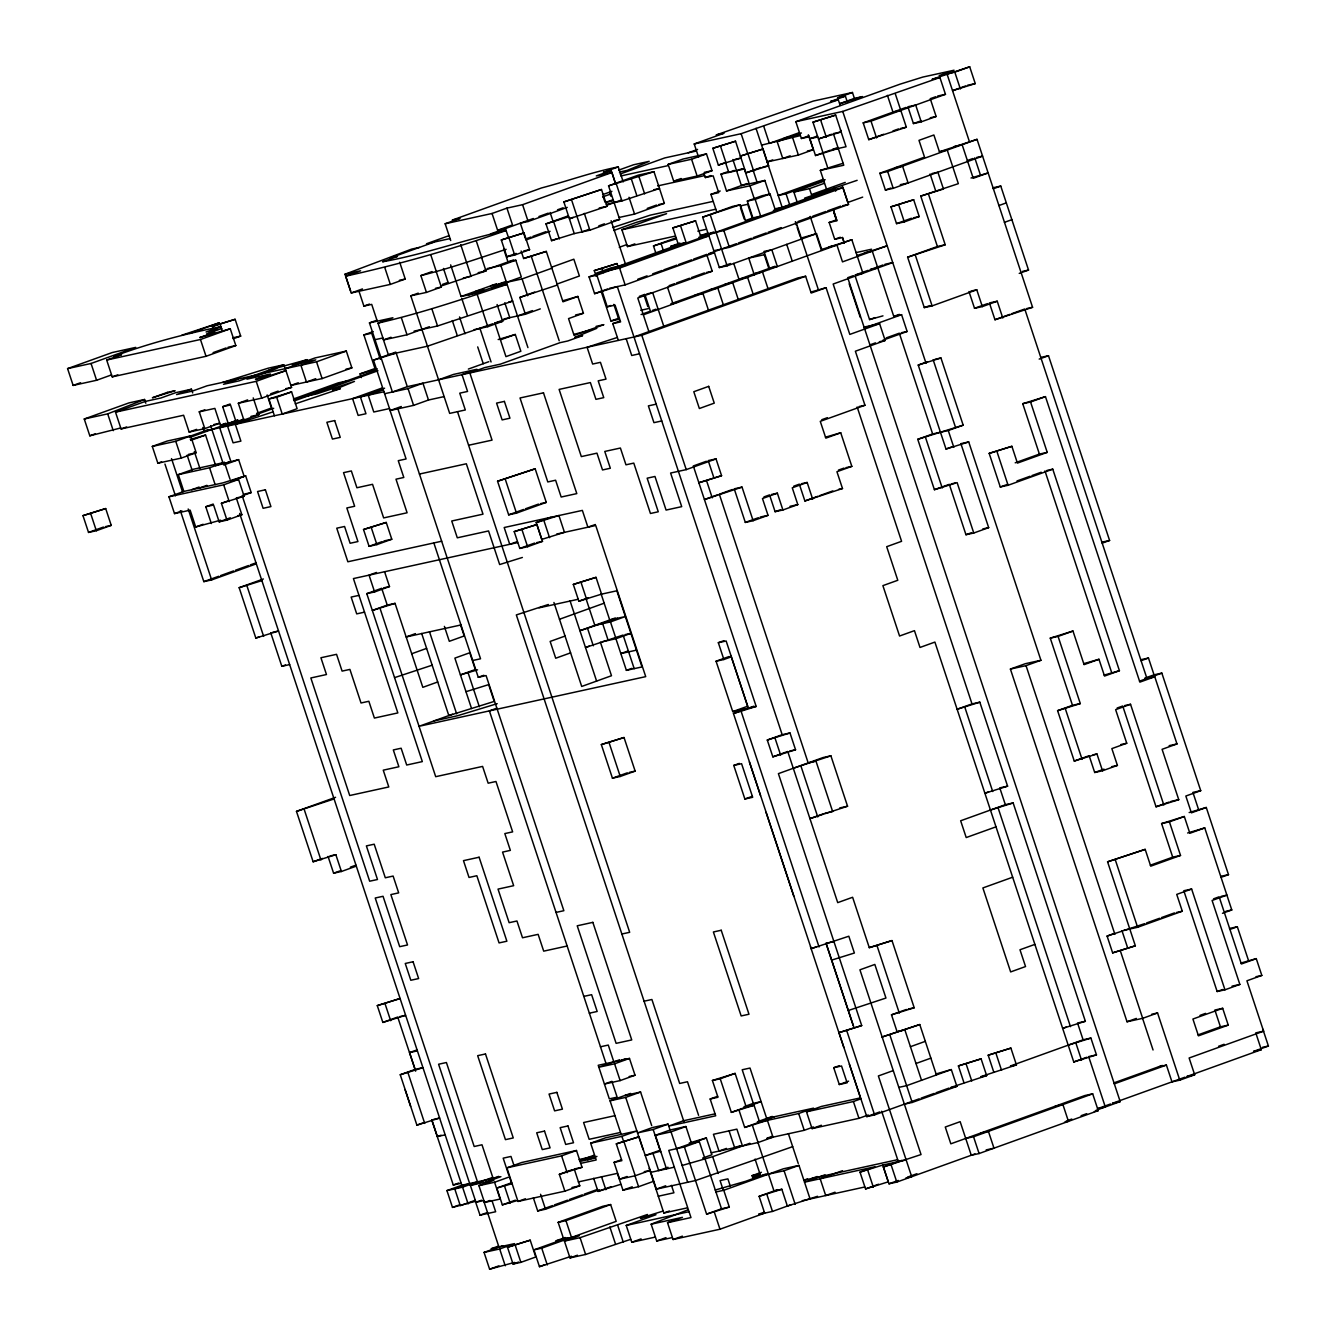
<?xml version="1.0" encoding="UTF-8"?>
<svg xmlns="http://www.w3.org/2000/svg" width="1336" height="1336" viewBox="0 0 1336 1336"><rect width="100%" height="100%" fill="white"/><g stroke="black" fill="none" stroke-linecap="round" stroke-linejoin="round"><path stroke-width="1.5" d="M450.716 240.547L445.155 223.763L460.052 218.386L452.236 220.106L541.598 187.925C567.249 181.228 592.165 172.01 618.284 166.916L623.211 181.846M618.284 166.916L603.388 172.277L611.203 170.574L615.529 183.633L611.938 172.511L596.307 175.934L611.203 170.574M445.155 223.763L492.049 213.476L506.945 208.115L522.576 204.692L611.938 172.511M67.585 368.619L112.274 352.52L135.721 347.393L91.048 363.476L67.585 368.619L73.146 385.419L96.593 380.276L111.489 374.915M618.651 170.14L633.548 164.779L649.179 161.339L627.219 170.357L619.403 172.077M698.544 157.03L694.219 143.971L724.012 133.249L716.196 134.953L813.374 101.052L852.451 92.485L854.923 99.95M448.863 235.704L426.518 243.753L449.965 238.61M620.138 174.014L664.81 157.915L696.089 151.068M106.68 360.052L121.576 354.691L113.76 356.395C148.597 343.369 184.502 334.05 220.958 326.602L206.078 331.979L221.709 328.539L206.813 333.916L214.628 332.196L199.732 337.557L230.26 328.773L235.821 345.573L206.028 356.294L112.224 376.852L106.68 360.052L200.467 339.494L230.26 328.773M350.533 291.014L344.972 274.231L411.622 249.114L419.437 247.41M434.334 242.033L389.661 258.132L397.477 256.412L382.58 261.789C424.614 254.274 464.611 239.695 506.16 230.493C453.605 248.897 400.132 264.177 345.707 276.168L351.268 292.951L390.346 284.401L405.242 279.024L399.698 262.24M852.451 92.485L837.572 97.862L845.387 96.142L847.241 101.736M181.88 335.169L219.488 322.727L189.695 333.466M345.707 276.168L360.603 270.791L344.972 274.231M688.274 152.788L697.576 149.432M694.219 143.971L741.129 133.7L838.307 99.799L840.16 105.394M845.387 96.142L830.491 101.503L838.307 99.799M213.643 330.109L212.407 326.385L235.119 319.304L240.68 336.104L233.232 338.776M212.407 326.385L235.119 319.304M618.935 217.501L634.567 214.077L664.359 203.339L653.989 171.693L638.357 175.116L608.565 185.854L619.67 219.438L589.877 230.176L574.246 233.6L563.875 201.936L601.484 189.495L607.045 206.295L569.437 218.737L573.161 217.401M668.134 164.395L683.03 159.034L706.477 153.891L712.038 170.691L697.141 176.051L673.695 181.195L668.134 164.395L691.58 159.251L706.477 153.891M735.217 159.301L741.079 158.015L718.367 165.096L712.823 148.296L735.535 141.215L745.905 172.878L768.601 165.798L763.056 148.997L740.344 156.078L763.056 148.997M563.875 201.936L601.484 189.495M608.565 185.854L653.989 171.693M712.823 148.296L735.535 141.215M838.223 148.446L815.511 155.527L809.215 136.79L801.4 138.493L795.838 121.71L900.097 84.151L922.809 77.07L954.071 70.223L939.175 75.584L954.806 72.161L969.702 66.8L975.263 83.6L952.551 90.664L965.577 85.972M492.049 213.476L497.61 230.276L512.506 224.916L506.945 208.115M490.529 233.934L533.348 218.503M538.942 216.499L548.244 213.142M557.546 209.785L563.141 207.781M73.146 385.419L80.594 382.731M525.248 238.125L520.322 223.196L528.137 221.492L567.232 207.397M602.603 194.655L611.905 191.315M602.62 196.91L610.051 194.238M823.327 153.807L812.956 122.16L835.668 115.08L841.212 131.88L818.517 138.944L831.543 134.251M795.838 121.71L842.749 111.422L939.926 77.521L945.47 94.322L871.005 121.142L863.19 122.862L868.751 139.645L906.342 127.204L895.237 93.62M812.956 122.16L835.668 115.08M112.224 376.852L117.818 374.831M351.268 292.951L362.44 288.927M501.301 239.962L524.013 232.898L529.574 249.682L514.677 255.059L506.862 256.762L501.301 239.962L524.013 232.898M574.246 233.6L551.534 240.664L545.99 223.88L568.334 215.831M613.007 199.732L605.559 202.421L613.374 200.701M799.178 132.681L769.386 143.403L763.841 126.619M545.99 223.88L568.702 216.799M801.416 132.982L777.201 141.699L782.762 158.5L790.211 155.811M606.678 205.327L621.557 199.966M673.695 181.195L681.143 178.506M718.367 165.096L725.815 162.407M761.57 145.123L800.281 135.587M606.293 204.358L621.941 200.934L659.533 188.493L653.671 189.779M436.388 272.11L441.331 287.04L426.434 292.4L420.873 275.6L432.046 271.575M801.4 138.493L808.848 135.821M525.499 239.027L531.093 237.006M532.947 236.338L545.973 231.646M213.109 352.637L226.135 347.944M420.873 275.6C449.748 268.419 477.854 258.549 506.127 249.314M525.866 239.996L550.081 231.278M817.398 136.038L809.95 138.727L817.766 137.007M704.105 173.83L705.341 177.554L710.919 175.55M769.803 195.357L764.86 180.427L749.98 185.787L726.517 190.931L720.972 174.131L728.421 171.459M863.19 122.862L906.008 107.431M930.207 98.714L935.801 96.71M734.366 170.407L728.788 172.427L725.698 163.092M736.604 170.707L742.181 168.703M358.966 291.164L363.893 306.094L369.488 304.09M772.709 159.903L767.131 161.923L798.394 155.059L813.29 149.699L808.347 134.769M506.862 256.762L516.164 253.406M551.534 240.664L557.129 238.66M589.51 229.191L582.062 231.879L571.691 200.233M598.829 225.851L604.406 223.83M647.225 208.416L656.544 205.059M745.905 172.878L760.785 167.501M438.575 379.791L453.472 374.431L476.919 369.287L462.022 374.664L467.567 391.448L459.751 393.168L465.312 409.968L449.681 413.392L410.803 295.824L418.251 293.135M442.45 284.418L448.028 282.414M440.964 286.071L486.003 270.941L481.678 257.881M483.782 270.64L513.558 259.919M487.222 268.569L500.9 265.58L515.796 260.219L521.341 277.003L476.668 293.102L461.037 296.525L450.666 264.879M521.14 251.034L523.612 258.499L546.324 251.418L562.99 301.802L577.87 296.442L583.431 313.242L568.535 318.603L574.096 335.403L603.872 324.665L596.056 326.385M523.612 258.499L546.324 251.418M612.606 227.604L650.215 215.163L712.739 201.452M815.511 155.527L830.407 150.15M832.261 149.482L837.856 147.478M120.708 427.971L89.813 435.803L84.252 419.003L128.941 402.904L144.572 399.481L145.808 403.221M716.447 211.155L710.886 194.355L720.204 190.998M144.572 399.481L107.698 413.859L84.252 419.003M613.725 230.51L636.053 222.461L666.58 213.677L621.908 229.759L627.452 246.559L674.363 236.288M726.517 190.931L747.008 183.55M868.751 139.645L883.63 134.285M892.949 130.928L898.527 128.924M930.574 99.682L936.135 116.483L921.239 121.843L915.694 105.06L907.879 106.763L913.423 123.563L920.871 120.875M213.827 424.531L219.689 423.245L204.792 428.605L189.161 432.046L183.617 415.245L121.075 428.94L115.514 412.156L145.307 401.418L160.938 397.994L175.834 392.634L191.465 389.21L192.701 392.934M380.56 356.478L369.454 322.894L376.902 320.206M191.465 389.21L176.569 394.571L192.2 391.147L207.097 385.787L316.532 361.805L346.325 351.067L351.869 367.868L322.093 378.589L290.814 385.453L298.262 382.764M429.357 326.736L407.012 334.785L383.566 339.912L378.004 323.128L392.901 317.751L369.454 322.894M222.728 382.363L268.152 368.202L283.783 364.778L285.019 368.502M378.004 323.128C421.909 313.075 464.51 298.546 507.196 284.317L491.565 287.741M461.037 296.525L496.407 283.783M468.852 294.805L483.749 289.444L475.933 291.164M498.645 284.084L506.077 281.395M238.376 378.923L223.479 384.3L239.111 380.86L283.783 364.778M827.118 190.898L820.321 170.373L843.033 163.293M361.321 377.62L360.085 373.88L374.982 368.519L363.876 334.935L373.178 331.579M551.501 267.25L573.845 259.201L579.406 276.001L557.062 284.05M490.813 285.804L522.092 278.94L551.868 268.219M89.813 435.803L95.39 433.782M276.719 368.435L246.926 379.157L270.373 374.013L255.477 379.374L263.292 377.671L286.004 370.59L256.228 381.328L115.514 412.156M678.421 244.688L672.86 227.888L695.572 220.824L701.133 237.608L708.948 235.904L719.319 267.551L727.135 265.831L816.496 233.65L822.041 250.45M708.214 233.967L702.652 217.167L732.445 206.445L740.261 204.725L745.805 221.525M747.325 201.068L755.157 199.365L760.702 216.165L752.886 217.868L747.325 201.068L762.221 195.707L770.037 194.004L775.598 210.787M619.269 247.294L626.718 244.622M672.86 227.888L695.572 220.824M702.652 217.167L740.261 204.725M755.157 199.365L770.037 194.004M121.075 428.94L126.653 426.935M627.452 246.559L634.901 243.87M822.926 179.408L778.237 195.507L786.052 193.787L825.147 179.709M383.566 339.912L391.014 337.24M797.575 203.272L793.868 192.083L823.661 181.345M793.868 192.083L809.499 188.66L824.395 183.299M655.959 253.422L653.488 245.958L675.832 237.908M653.488 245.958L676.2 238.877M204.792 428.605L199.248 411.822L204.826 409.801M414.093 331.128L437.54 325.984L512.74 301.101L508.832 301.969M540.278 308.883L525.382 314.244L519.821 297.46L534.717 292.083M596.14 276.235L594.286 270.624L616.998 263.559L618.234 267.284M519.821 297.46L557.429 285.019M594.286 270.624L616.998 263.559M845.237 182.397L811.72 194.471L842.983 187.624L848.544 204.425L729.389 247.327L713.758 250.75M237.557 420.122L228.239 423.479L222.694 406.678L230.143 403.99M679.907 243.052L670.605 246.409L686.236 242.985L680.675 226.185M707.83 232.998L700.381 235.67L723.845 230.544L842.983 187.624M857.144 180.327L804.639 198.129L820.271 194.705M253.222 397.894L258.766 414.678L243.887 420.055L238.326 403.255L247.628 399.898M831.677 960.1L854.389 953.019L848.828 936.219L811.236 948.66L733.464 713.541L756.176 706.46L617.315 286.589L594.603 293.669L589.059 276.869L683.999 242.684M698.895 237.307L713.791 231.946M745.438 220.557L752.886 217.868M773.36 210.487L827.351 191.048M589.059 276.869L596.875 275.166L835.167 189.328M976.716 157.414L982.578 156.145L893.216 188.326L885.401 190.029L879.856 173.246L924.529 157.147L918.984 140.347L933.881 134.986L939.425 151.786L947.241 150.066L958.346 183.667L920.755 196.108L937.404 246.492L945.22 244.772L928.57 194.388M939.425 151.786L977.033 139.345L1032.578 307.297L994.969 319.738L989.408 302.938L997.24 301.218L1002.785 318.018M626.668 264.428L611.02 267.868L596.14 273.229L619.587 268.085L708.948 235.904M879.856 173.246L887.672 171.526L977.033 139.345M270.707 393.786L278.155 391.114M238.326 403.255L261.772 398.111L291.565 387.39L285.269 368.652L315.062 357.931L346.325 351.067M315.764 378.672L306.462 382.029L300.901 365.229L315.797 359.868L292.35 364.995L307.247 359.635L268.903 370.139M444.12 396.592L428.489 400.015L413.592 405.376L390.145 410.519L373.479 360.135L395.823 352.086M268.87 398.963L291.582 391.899L297.126 408.682L282.247 414.06L276.686 397.26L268.87 398.963L274.414 415.763M373.479 360.135L396.191 353.055L407.296 386.655L641.798 335.269L805.625 276.251L811.186 293.052L826.082 287.691L864.96 405.259L820.271 421.341L825.832 438.141L840.728 432.78L851.834 466.364L836.937 471.725L842.498 488.525L804.89 500.967L799.329 484.166L793.751 486.187M276.686 397.26L291.582 391.899M189.161 432.046L196.609 429.357M492.984 323.713L427.453 346.208L388.375 354.775L382.831 337.975L375.015 339.695M152.304 446.424L167.2 441.047L190.647 435.92L196.192 452.704L181.295 458.081L157.848 463.208L152.304 446.424L175.751 441.281L190.647 435.92M498.178 339.528L515.295 334.468L520.856 351.268L505.96 356.629L494.854 323.045L509.751 317.667L504.808 302.738M474.096 329.691L487.774 326.685L502.67 321.325L497.109 304.524M517.566 315.964L532.463 310.603M562.606 300.834L577.87 296.442M199.248 411.822L214.879 408.399L220.423 425.182L226.018 423.178M189.178 436.538L207.798 429.841M293.436 398.996L338.108 382.898L345.94 381.194M377.22 368.819L360.085 373.88M189.545 437.507L237.958 420.072M256.579 413.375L271.459 408.014L267.15 394.955M293.803 399.965L375.717 370.456M243.904 419.036L219.705 427.754L230.811 461.337L223.362 464.026M256.946 414.344L273.696 408.315M294.171 400.934L377.954 370.757M594.603 293.669L607.646 288.977M862.689 197.11L847.809 202.471L842.248 185.687M190.297 439.46L205.56 435.052L215.43 464.911M637.806 279.224L647.108 275.867M652.686 273.847L662.005 270.507M663.858 269.839L676.901 265.129M678.755 264.461L691.798 259.769M693.651 259.101L706.677 254.408L712.238 271.208L637.773 298.028L648.879 331.612M708.548 253.74L736.47 243.686M738.34 243.002L751.366 238.309M753.22 237.641L766.263 232.948M768.116 232.28L781.159 227.588M797.909 221.559L810.935 216.866M812.806 216.181L825.832 211.489M827.702 210.821L840.728 206.128M885.401 190.029L890.995 188.025M967.314 160.537L972.909 158.516M190.664 440.429L205.56 435.052M295.289 403.839L340.329 388.726L332.514 390.429L354.491 381.411L316.882 393.853L301.251 397.276M609.5 288.309L625.131 284.885L714.493 252.688L708.631 253.974M157.848 463.208L161.572 461.872M500.399 339.828L515.295 334.468M844.385 243.152L842.532 237.557L834.716 239.261L829.172 222.477L836.62 219.789M596.875 275.166L607.245 306.812L610.97 305.476M382.38 387.908L352.587 398.646L358.148 415.429L365.964 413.726L360.403 396.926L384.601 388.208M639.259 296.392L644.854 294.371L650.398 311.171L641.096 314.528M669.052 285.654L674.63 283.649M676.5 282.981L689.526 278.272M691.397 277.604L704.423 272.911M719.319 267.551L730.491 263.526M801.233 238.042L816.496 233.65M383.115 389.845L368.218 395.205L373.779 412.006L389.411 408.582L406.077 458.966L398.262 460.686L403.806 477.47L395.99 479.19L407.096 512.774L383.649 517.917L372.544 484.317L356.912 487.757L351.351 470.957L343.536 472.66L354.641 506.26L346.826 507.964L357.931 541.564L350.115 543.268L344.571 526.484L336.755 528.188L347.861 561.771L441.665 541.23M890.962 206.829L913.674 199.749L919.218 216.549L904.338 221.91L896.523 223.63L890.962 206.829L913.674 199.749M920.755 196.108L943.466 189.027L937.905 172.227L932.044 173.513M971.022 178.005L988.139 172.928L973.243 178.289L962.137 144.706L954.322 146.426M407.296 386.655L392.417 392.016L381.294 358.415M384.601 393.719L408.048 388.592L422.944 383.215L428.489 400.015M468.351 369.07L488.842 361.689M241.899 495.94L251.201 492.583L245.64 475.8L222.945 482.88L183.85 491.431L178.306 474.647L193.202 469.287L224.465 462.423L230.009 479.223M834.716 239.261L840.311 237.257M573.728 334.434L596.808 328.322L574.831 337.34L582.646 335.62L567.75 340.981L559.934 342.701L500.365 364.16L484.734 367.584L469.838 372.944L492.049 440.128L468.602 445.255M601.083 291.164L610.953 321.024L618.401 318.335M178.306 474.647L209.568 467.784L224.465 462.423M215.547 465.746L238.626 459.634L244.187 476.418L233.015 480.442M618.351 340.396L612.79 323.613L620.238 320.924M82.982 515.646L105.694 508.565L111.239 525.365L96.342 530.726L88.527 532.429L82.982 515.646L105.694 508.565M223.73 464.995L238.626 459.634M652.269 310.503L655.993 309.15M670.872 303.79L775.13 266.248M821.673 249.481L851.834 239.712L862.939 273.312L855.123 275.016L868.166 270.323M643.317 314.812L851.834 239.712M896.523 223.63L911.402 218.269M993.333 188.76L1000.764 186.071L1028.536 270.056L1019.234 273.396M390.145 410.519L401.318 406.495M220.64 520.188L195.707 526.968L190.146 510.168L174.515 513.592L168.954 496.808L183.85 491.431M191.666 489.727L199.114 487.039M199.481 488.007L206.93 485.335M617.249 337.49L587.088 347.26L592.633 364.043L600.448 362.34L606.01 379.123L598.194 380.844L603.755 397.644L595.923 399.347L590.378 382.564L559.116 389.411L581.327 456.595L596.958 453.155L602.519 469.955L610.335 468.251L604.774 451.451L620.405 448.028L625.966 464.811L633.782 463.108L650.448 513.492L658.264 511.771L647.158 478.188L654.974 476.468L666.08 510.068L681.711 506.645L670.605 473.044L686.236 469.621L716.029 458.899L721.574 475.683L698.862 482.764L721.574 475.683M88.527 532.429L103.423 527.069M245.64 475.8L230.761 481.16L238.576 479.44L244.121 496.24L221.409 503.321L226.97 520.121L241.866 514.744L236.305 497.961L244.121 496.24M857.027 255.543L887.171 245.791L842.498 261.873L836.937 245.089L829.122 246.793M168.954 496.808L223.68 484.818L238.576 479.44M633.982 336.973L797.809 277.971L805.625 276.251M998.877 205.56L1006.325 202.872M174.515 513.592L181.963 510.92M211.338 523.545L205.777 506.745L213.226 504.056M221.409 503.321L228.857 500.633M847.675 277.704L853.27 275.684M883.046 264.962L870.02 269.655L877.835 267.951M810.818 292.083L826.082 287.691M997.24 301.218L982.344 306.595L976.783 289.795L932.11 305.894L924.295 307.597L907.628 257.213L937.404 246.492M1004.438 222.344L1011.886 219.672M907.628 257.213L945.22 244.772M195.707 526.968L203.155 524.28M205.777 506.745L213.593 505.025L219.154 521.825L230.326 517.8M855.374 276.669L869.569 319.588L875.163 317.584M882.979 315.864L869.569 319.588M864.459 252.855L872.274 251.151L893.767 316.381L899.345 314.377M864.342 328.088L901.583 314.678L907.127 331.478L882.929 340.196M988.607 791.897L984.899 793.233L1007.595 786.169L979.822 702.185L972.007 703.905L855.374 351.218L885.167 340.48L879.606 323.696L849.813 334.417L833.163 284.034L892.732 262.574L884.916 264.294M924.295 307.597L929.873 305.593M180.377 510.719L203.823 581.628L218.72 576.267M220.574 575.599L233.616 570.906M235.47 570.238L248.513 565.545M250.366 564.861L255.961 562.857M203.823 581.628L211.639 579.924L256.328 563.825M886.286 337.874L899.312 333.182L932.645 433.95L948.276 430.526L963.173 425.165L940.945 357.981L935.083 359.267M869.903 344.888L875.481 342.868M968.967 291.498L974.528 308.299L987.554 303.606M363.526 529.524L386.238 522.443L391.782 539.243L376.886 544.604L369.07 546.324L363.526 529.524L386.238 522.443M497.56 481.244L535.168 468.802L546.274 502.386L516.481 513.124L508.665 514.828L497.56 481.244L535.168 468.802M272.678 632.295L278.539 631.01L255.827 638.074L239.161 587.69L263.376 578.972M239.161 587.69L261.873 580.626M994.969 319.738L1009.866 314.361M1011.719 313.693L1024.762 309L1146.956 678.488L1154.772 676.767L1176.983 743.952L1162.086 749.312L1178.753 799.696L1156.041 806.777L1122.724 706.009L1117.13 708.013M369.07 546.324L382.113 541.631M1241.01 963.022L1256.274 958.63L1261.819 975.43L1246.922 980.791L1263.589 1031.175L1189.123 1057.995L1194.685 1074.795L1179.788 1080.156L1157.56 1012.972L1142.681 1018.333L1127.033 1021.756L1010.4 669.069L1026.031 665.645L1040.928 660.285L968.717 441.949L946.005 449.03L918.233 365.062L927.551 361.705M918.233 365.062L940.945 357.981M508.665 514.828L523.562 509.467M525.432 508.799L538.458 504.106M376.501 572.459L369.053 575.148L374.598 591.948L389.494 586.571L384.551 571.658M536.204 522.61L558.916 515.529L564.46 532.329L541.748 539.41L536.204 522.61L551.083 517.249M706.343 461.271L693.317 465.963L782.178 734.683L789.994 732.98L795.555 749.763L772.843 756.844L767.281 740.044L782.178 734.683M821.774 419.704L827.351 417.7M514.226 531.628L536.938 524.547L542.5 541.347L527.603 546.708L519.788 548.428L514.226 531.628L536.938 524.547M517.566 542.6L353.422 578.571L397.844 712.923L374.397 718.067L368.853 701.266L361.021 702.986L349.915 669.403L342.099 671.106L336.555 654.323L320.924 657.746L326.468 674.53L310.837 677.97L349.715 795.521L388.793 786.954L383.248 770.171L398.879 766.747L393.318 749.947L401.134 748.227L406.695 765.027L422.326 761.603L366.782 593.652L381.678 588.291L387.24 605.091L395.055 603.371L422.827 687.339L437.724 681.978M517.199 541.631L509.751 544.32L504.19 527.52L582.362 510.402L587.907 527.186L595.355 524.514M255.827 638.074L259.551 636.738M1039.191 359.083L1048.493 355.727L1109.598 540.479L1102.15 543.151M825.464 437.173L840.728 432.78M519.788 548.428L534.667 543.051M387.24 605.091L372.343 610.452L395.055 603.371M522.376 557.463L499.664 564.543L488.558 530.943L457.296 537.807L451.735 521.007L482.997 514.16L466.347 463.776L419.437 474.046M717.449 494.871L704.423 499.564L742.031 487.122L753.137 520.706L768.033 515.345L762.472 498.545L777.368 493.184L782.913 509.985L797.809 504.607L792.265 487.824L807.161 482.463L812.705 499.246M732.345 489.51L719.319 494.203L808.18 762.906L815.995 761.203L832.662 811.587L824.846 813.29M270.724 632.713L281.829 666.313L285.553 664.961M968.717 441.949L960.901 443.669L988.673 527.636L973.777 533.014L957.127 482.63L934.415 489.694L917.748 439.31L932.645 433.95M917.748 439.31L963.173 425.165M763.958 496.909L769.553 494.905L775.097 511.688L782.913 509.985M838.44 470.088L844.018 468.084M1022.741 403.706L1030.557 401.986L1047.224 452.37L1039.408 454.09L1022.741 403.706L1045.453 396.625L1139.875 682.128L1154.772 676.767M1030.557 401.986L1045.453 396.625M415.463 633.615L406.161 636.955L460.87 624.981M946.005 449.03L951.599 447.026M601.567 594.136L578.855 601.217L573.311 584.433L596.023 577.352L601.567 594.136L617.199 590.712M742.031 487.122L734.215 488.826L745.321 522.426L758.347 517.733M775.097 511.688L780.692 509.684M804.89 500.967L817.916 496.274M819.786 495.606L832.812 490.913M573.311 584.433L596.023 577.352M411.705 653.755L426.601 648.394M548.345 604.49L516.331 614.927L684.199 1122.49M578.855 601.217L588.174 597.86M1083.713 663.675L1098.977 659.283L1104.538 676.066L1119.434 670.705L1052.768 469.17L1008.095 485.269L1000.28 486.972L989.174 453.388L1011.886 446.308L1017.431 463.108L1047.224 452.37M989.174 453.388L1011.886 446.308M432.163 665.194L394.554 677.636M559.483 619.269L604.173 603.187M934.415 489.694L949.312 484.333L965.961 534.717L973.777 533.014M1015.21 462.807L1039.408 454.09M565.044 636.07L550.148 641.43L555.709 658.23L570.589 652.87M615.311 617.967L579.941 630.709L617.533 618.267M465.98 691.697L488.692 684.616L494.236 701.417L471.541 708.497L454.875 658.114L469.771 652.753L475.315 669.536L460.419 674.897L477.553 669.837M586.187 599.213L594.837 625.348L610.468 621.908L625.365 616.547L609.717 619.971L601.083 593.852M1000.28 486.972L1007.728 484.3M1017.03 480.943L1030.073 476.251M1031.926 475.583L1041.228 472.226M433.849 542.934L478.271 677.302L483.866 675.281M589.209 646.156L585.485 647.492L623.094 635.068L634.199 668.651M602.336 641.714L616.013 638.708L630.909 633.347L625.048 634.633M452.553 714.226L419.036 726.3L645.722 676.634L595.722 525.482L556.644 534.049M628.287 650.882L620.839 653.571L636.47 650.148M421.675 633.464L448.829 715.578L471.541 708.497M965.961 534.717L971.556 532.713M497.209 703.654L457.38 715.795L433.933 720.939M496.825 708.197L489.394 710.886L606.026 1063.573M615.896 638.641L626.384 670.355L631.978 668.351M731.326 656.828L723.878 659.5L718.334 642.7L723.912 640.695M356.294 866.129L341.415 871.49L335.854 854.706L313.142 861.77L296.475 811.386L335.57 797.308M296.475 811.386L334.084 798.945M756.176 706.46L732.729 711.604L716.063 661.22L729.105 656.527M601.334 744.586L624.029 737.522L635.151 771.106L620.255 776.466L612.439 778.187L601.334 744.586L624.029 737.522M313.142 861.77L322.444 858.43M732.729 711.604L747.626 706.243L730.959 655.859M733.464 713.541L753.955 706.159M328.038 856.409L333.599 873.21L341.031 870.521M350.349 867.164L355.927 865.16M612.439 778.187L627.335 772.826M1050.263 638.124L1058.079 636.42L1080.306 703.588L1072.491 705.308L1050.263 638.124L1072.975 631.043L1084.081 664.643L1098.977 659.283M767.281 740.044L789.994 732.98M1058.079 636.42L1072.975 631.043M733.765 765.411L741.58 763.691L752.686 797.291L744.87 798.995L733.765 765.411L739.342 763.39M1010.4 669.069L1025.296 663.708L1040.928 660.285M772.843 756.844L787.739 751.483L837.722 902.635L852.618 897.274L869.285 947.658L891.997 940.577L914.208 1007.762L891.496 1014.826L897.057 1031.626L904.873 1029.906L921.539 1080.29M972.007 703.905L957.127 709.266L979.822 702.185M793.283 768.267L830.892 755.825L847.558 806.226L809.95 818.651L822.993 813.958M744.87 798.995L752.318 796.323M1141.027 660.719L1148.476 658.03L1154.037 674.83L1161.852 673.127L1200.73 790.678L1185.834 796.039L1191.395 812.839L1206.274 807.478L1228.502 874.662L1221.054 877.335M1104.171 675.097L1119.434 670.705M1144.718 678.187L1154.037 674.83M1163.856 805.057L1130.54 704.289L1115.643 709.666L1126.749 743.25L1111.853 748.611L1117.414 765.411L1102.517 770.772L1096.956 753.972L1074.261 761.052L1057.594 710.668L1072.491 705.308M1139.508 681.16L1161.852 673.127M1057.594 710.668L1080.306 703.588M377.286 1005.624L399.998 998.543L377.286 1005.624L382.847 1022.424L405.543 1015.343L399.681 1016.629M1074.261 761.052L1089.141 755.692L1094.702 772.492L1102.517 770.772M382.847 1022.424L397.727 1017.047L415.63 1071.171M1066.378 1027.017L1062.654 1028.369L1085.366 1021.288L1013.156 802.953L1005.34 804.673L960.651 820.772L966.212 837.555L996.005 826.834M1094.702 772.492L1104.004 769.135M990.444 810.034L1013.156 802.953M433.749 1119.334L439.611 1118.048L416.899 1125.129L400.249 1074.745L422.961 1067.664L415.129 1069.384L409.584 1052.584L417.032 1049.896M400.249 1074.745L415.129 1069.384M1156.041 806.777L1169.083 802.084M811.236 948.66L816.814 946.656M1189.157 812.538L1206.274 807.478M1012.655 877.218L982.878 887.939L1010.651 971.923L1025.547 966.546L1019.986 949.762L1034.882 944.385M1161.602 823.577L1169.418 821.857L1180.523 855.441L1172.707 857.161L1161.602 823.577L1184.314 816.496L1189.858 833.28L1204.755 827.919L1231.792 909.966L1222.473 913.306M1169.418 821.857L1184.314 816.496M869.285 947.658L891.997 940.577M1114.525 933.396L1107.093 936.085L1112.638 952.869L1135.35 945.788L1107.577 861.82L1145.186 849.379L1150.73 866.179L1180.523 855.441M1187.637 832.996L1204.755 827.919M1107.577 861.82L1145.186 849.379M416.899 1125.129L422.493 1123.108M1150.363 865.21L1172.707 857.161M619.42 1059.849L598.945 1067.23L614.577 1063.807L629.473 1058.429L635.034 1075.229L620.138 1080.59L604.507 1084.014L611.955 1081.342M621.658 1060.149L625.382 1058.813M431.795 1119.768L437.356 1136.552L441.08 1135.216M1221.104 896.389L1226.982 895.103L1212.086 900.464L1239.858 984.432L1224.962 989.809L1191.628 889.041L1176.732 894.402L1182.293 911.202L1137.621 927.284L1123.927 930.29M621.173 1134.398L610.051 1100.814L630.542 1093.432M610.051 1100.814L625.699 1097.39L640.579 1092.03L651.701 1125.613M919.268 1098.81L874.596 1114.892L866.763 1116.612L839.008 1032.645L861.703 1025.564L778.404 773.644L823.076 757.545L830.892 755.825M839.008 1032.645L861.703 1025.564M891.496 1014.826L906.392 1009.465M1107.093 936.085L1144.685 923.644M1146.555 922.959L1159.581 918.266M1161.452 917.598L1174.478 912.905M1213.572 898.827L1219.15 896.807L1241.378 963.991L1256.274 958.63M712.405 1080.49L735.117 1073.409L746.223 1106.993L754.055 1105.29L759.6 1122.073L798.678 1113.523L813.574 1108.145L766.68 1118.432L750.014 1068.048L742.198 1069.752L753.304 1103.352L761.119 1101.632L731.343 1112.37L720.221 1078.77L712.405 1080.49L717.966 1097.273L710.151 1098.994L715.712 1115.794L668.802 1126.064L683.698 1120.704L714.96 1113.857M720.221 1078.77L735.117 1073.409M431.678 1119.685L453.271 1184.999L458.866 1182.995M564.877 1191.161L517.984 1201.431L506.878 1167.848L521.775 1162.487L576.484 1150.496L582.045 1167.297L559.333 1174.361L564.877 1191.161L579.774 1185.8L574.23 1169L582.045 1167.297M475.566 1201.281L452.486 1207.393L446.942 1190.593L461.839 1185.232L500.916 1176.665L486.02 1182.026M1112.638 952.869L1135.35 945.788M446.942 1190.593L462.573 1187.17L477.47 1181.809L438.592 1064.241L446.408 1062.521L474.18 1146.505L481.995 1144.785L493.101 1178.369L498.679 1176.365M710.151 1098.994L717.599 1096.305M483.766 1200.53L475.95 1202.25L470.389 1185.449L492.733 1177.4M590.646 1143.198L605.525 1137.821L636.804 1130.974L621.908 1136.335L590.646 1143.198L596.19 1159.982L580.559 1163.405M919.769 1024.545L882.161 1036.986L919.769 1024.545L936.419 1074.929M478.939 1185.683L494.57 1182.26L500.132 1199.043L484.5 1202.467L478.939 1185.683L493.836 1180.323L470.389 1185.449M506.878 1167.848L561.588 1155.857L576.484 1150.496M494.57 1182.26L509.467 1176.882L511.321 1182.494M668.067 1124.127L652.436 1127.551L637.539 1132.911L653.17 1129.488L668.067 1124.127L670.655 1131.659M644.269 1171.672L650.131 1170.386L635.235 1175.747L619.603 1179.17L614.042 1162.37L621.858 1160.667L616.313 1143.867L639.025 1136.786L656.427 1189.123L695.505 1180.556L792.682 1146.655M616.313 1143.867L639.025 1136.786M517.616 1200.463L502.353 1204.872L496.792 1188.071L511.688 1182.711M496.792 1188.071L512.055 1183.679M833.731 1067.715L841.546 1065.994L847.107 1082.795L839.292 1084.515L833.731 1067.715L839.325 1065.694M579.457 1160.5L594.353 1155.139M452.486 1207.393L459.935 1204.705M666.497 1168.9L655.391 1135.299L670.288 1129.939L685.919 1126.515L691.463 1143.315L699.296 1141.595L721.507 1208.779L729.322 1207.059L723.761 1190.276L715.946 1191.979M475.199 1200.312L460.302 1205.673L454.758 1188.873L469.654 1183.512L375.232 898.009L383.048 896.289L399.698 946.673L407.53 944.97L390.863 894.586L398.679 892.865L393.118 876.065L385.302 877.785L374.197 844.202L366.381 845.905L377.487 879.505L369.671 881.209L242.534 496.792M587.64 1159.765L596.941 1156.408M1229.905 929.438L1237.336 926.75L1248.459 960.35M475.95 1202.25L481.528 1200.229M655.391 1135.299L671.023 1131.876L685.919 1126.515M910.417 1046.706L925.314 1041.345M744.002 1106.692L753.304 1103.352M559.333 1174.361L572.359 1169.668M484.5 1202.467L490.078 1200.463M731.343 1112.37L754.055 1105.29M614.042 1162.37L621.49 1159.698M502.353 1204.872L515.379 1200.179M839.292 1084.515L848.594 1081.158M660.201 1150.162L645.305 1155.523L660.568 1151.131M474.965 1200.162L480.025 1215.159L487.473 1212.487M517.984 1201.431L525.432 1198.759M689.242 1143.015L706.36 1137.955L711.921 1154.738L702.619 1158.095M676.584 1148.676L706.36 1137.955M893.266 1070.587L878.37 1075.948L911.703 1176.715L905.841 1178.001M777.719 1189.624L759.115 1196.338L764.66 1213.138L719.987 1229.22L673.077 1239.507L667.532 1222.707L690.979 1217.564L668.768 1150.396L684.399 1146.956L699.296 1141.595M915.978 1063.506L930.875 1058.145M757.378 1121.789L772.258 1116.412M739.159 1110.65L744.703 1127.45L774.496 1116.712M744.703 1127.45L767.415 1120.37L772.976 1137.17L758.08 1142.53L711.186 1152.801M619.603 1179.17L627.052 1176.498M868.266 1114.976L858.948 1118.315L812.054 1128.603L806.493 1111.803L821.389 1106.442L860.484 1097.875L849.362 1064.291M533.365 1197.874L537.69 1210.934L552.586 1205.573M554.44 1204.888L567.483 1200.196M569.336 1199.528L582.379 1194.835M584.233 1194.167L597.275 1189.474M537.69 1210.934L545.505 1209.214L599.497 1189.775M593.685 1178.352L598.01 1191.411L611.036 1186.719M598.01 1191.411L620.722 1184.331M667.983 1167.263L658.681 1170.603L653.12 1153.82M806.493 1111.803L853.403 1101.532L860.852 1098.843M726.45 1148.409L719.002 1151.098L713.441 1134.297L736.887 1129.154L742.449 1145.954M936.052 1073.96L951.315 1069.568L956.877 1086.368L912.187 1102.45L904.372 1104.171M963.957 1082.711L958.396 1065.911L981.108 1058.847L986.653 1075.63L950.915 1087.404M993.733 1071.99L988.189 1055.189L1010.901 1048.109L1016.445 1064.909L980.707 1076.682M951.315 1069.568L906.643 1085.667L898.827 1087.37M958.396 1065.911L981.108 1058.847M988.189 1055.189L1010.901 1048.109M740.211 1145.653L734.633 1147.657L729.072 1130.874M682.128 1165.476L712.656 1156.675L749.897 1143.265M578.304 1181.926L617.382 1173.359L622.943 1190.159L632.245 1186.802M767.014 1138.205L772.609 1136.201M622.943 1190.159L638.575 1186.719L653.454 1181.358M767.115 1138.439L804.239 1130.306L813.54 1126.966M812.054 1128.603L821.356 1125.246M563.692 1239.157L558.147 1222.357L602.82 1206.274L610.635 1204.554L616.197 1221.354L541.731 1248.175L533.916 1249.878L539.46 1266.678L571.474 1256.241M558.147 1222.357L565.963 1220.653L610.635 1204.554M498.579 1246.07L491.13 1248.759L514.577 1243.616L499.681 1248.976L484.05 1252.4L489.611 1269.2L514.544 1262.42M656.427 1189.123L665.729 1185.767M484.05 1252.4L502.67 1245.703M1127.033 1021.756L1136.351 1018.416M866.763 1116.612L879.806 1111.919M921.139 1098.125L934.165 1093.432M936.018 1092.764L949.061 1088.072M1010.5 1065.944L1083.095 1039.792L1090.911 1038.089L1096.472 1054.872L1073.76 1061.953L934.899 642.082L920.003 647.459L914.459 630.659L899.562 636.019L882.896 585.636L897.792 580.275L886.687 546.691L901.583 541.314L857.144 406.962M1191.628 889.041L1183.813 890.745L1217.146 991.512L1222.724 989.508M507.496 1247.273L530.208 1240.192L535.769 1256.992L520.873 1262.353L513.057 1264.056L507.496 1247.273L530.208 1240.192M1068.199 1045.153L1090.911 1038.089M565.195 1237.52L555.876 1240.86L579.323 1235.733L564.427 1241.094L569.988 1257.894L585.619 1254.471L630.675 1239.34M533.916 1249.878L567.416 1237.821M489.611 1269.2L498.912 1265.843M564.427 1241.094L580.075 1237.67L647.459 1214.491M753.304 1179.404L752.068 1175.663L761.386 1172.307M1199.978 1015.393L1205.573 1013.373M513.057 1264.056L518.635 1262.052M760.267 1174.928L752.819 1177.601L784.082 1170.753L798.978 1165.393L810.084 1198.976M1073.76 1061.953L1086.786 1057.26M1222.69 1008.313L1192.914 1019.034L1198.459 1035.834L1228.252 1025.113L1222.69 1008.313L1214.875 1010.033L1220.436 1026.816L1228.252 1025.113M766.213 1173.876L745.738 1181.258L715.211 1190.042M723.761 1190.276L783.347 1168.816L798.978 1165.393M655.225 1237.103L631.778 1242.246L626.233 1225.446L656.009 1214.725L640.378 1218.148L663.09 1211.067M649.146 1168.299L663.825 1213.005L669.419 1211M688.023 1209.815L651.15 1224.193L656.711 1240.994L672.342 1237.553M539.46 1266.678L545.055 1264.674M569.988 1257.894L577.436 1255.205M667.532 1222.707L682.429 1217.347L651.15 1224.193M1198.091 1034.866L1220.436 1026.816M684.399 1146.956L706.61 1214.14L721.507 1208.779M631.778 1242.246L641.096 1238.889M706.61 1214.14L729.322 1207.059M807.512 1178.903L803.788 1180.239L897.592 1159.698M759.115 1196.338L781.827 1189.257L787.372 1206.057L817.532 1196.288M811.603 1178.536L817.198 1176.515M825.013 1174.812L804.522 1182.176L874.88 1166.762L859.983 1172.14L865.544 1188.923L888.256 1181.842L882.695 1165.059L859.983 1172.14M842.498 1170.703L820.17 1178.753L825.715 1195.553L835.033 1192.196M656.711 1240.994L666.013 1237.637M673.077 1239.507L682.395 1236.151M1113.923 1082.878L1162.32 1065.443M974.996 1153.92L896.807 1182.076L888.991 1183.796L883.43 1166.996L902.05 1160.283M1114.291 1083.847L1166.411 1065.076L1171.973 1081.859L1179.788 1080.156M1218.549 1046.288L1224.127 1044.284M883.43 1166.996L921.038 1154.554L859.933 969.819L874.83 964.442L885.952 998.042L848.343 1010.484M758.714 1214.173L764.292 1212.169M965.728 1138.456L973.543 1136.752L1092.681 1093.833L1098.242 1110.633L979.088 1153.536L971.272 1155.256L960.167 1121.672L945.27 1127.033L950.831 1143.816L1084.865 1095.537L1092.681 1093.833M758.798 1214.424L772.475 1211.418L791.096 1204.705M865.544 1188.923L878.57 1184.23M1262.854 1029.238L1268.415 1046.021L1253.519 1051.399L1261.334 1049.678L1255.773 1032.878L1263.589 1031.175M888.991 1183.796L898.293 1180.439M907.612 1177.083L916.913 1173.726M1110.533 1103.987L1097.507 1108.68L1105.323 1106.976L1088.656 1056.592L1096.472 1054.872M1184.999 1077.167L1112.387 1103.319L1120.203 1101.615L848.043 278.673M1261.334 1049.678L1186.869 1076.499L1194.685 1074.795M1066.228 1121.054L1071.806 1119.05M1081.108 1115.694L1086.702 1113.673M1096.004 1110.333L1120.203 1101.615M969.702 66.8L932.11 79.242L939.926 77.521M967.448 85.304L975.263 83.6M937.655 96.042L945.47 94.322M900.798 110.42L892.982 112.124L887.421 95.34M784.282 138.042L799.913 134.619M620.873 175.951L667.783 165.681M841.212 131.88L833.397 133.583L843.767 165.23L820.321 170.373M930.273 117.768L936.135 116.483M913.423 123.563L921.239 121.843M900.481 128.49L906.342 127.204M704.222 172.394L712.038 170.691M807.428 150.985L813.29 149.699M657.696 185.904L704.59 175.617M705.341 177.554L713.157 175.851L718.701 192.634L710.886 194.355M720.972 174.131L744.419 168.987M832.361 149.732L846.039 146.726L840.478 129.943M762.739 167.083L768.601 165.798M497.61 230.276L505.425 228.556L508.632 237.958M599.229 208.015L607.045 206.295M764.86 180.427L741.413 185.57L732.896 159.518M658.498 204.625L664.359 203.339M613.808 220.724L619.67 219.438M894.753 167.885L902.568 166.165L908.113 182.965L900.297 184.669M523.712 250.968L529.574 249.682M621.908 229.759L715.712 209.218M399.38 280.309L405.242 279.024M739.894 206.011L747.709 204.291L752.652 219.221M515.796 260.219L507.981 261.923L503.655 248.863M478.188 272.661L486.003 270.941M774.863 208.85L790.495 205.427M463.291 278.022L471.107 276.301L460.736 244.655M435.469 288.325L441.331 287.04M697.809 231.145L705.625 229.425M363.893 306.094L371.709 304.391L377.27 321.174M410.803 295.824L426.434 292.4M232.865 337.808L240.68 336.104M842.682 205.694L848.544 204.425M228.005 347.276L235.821 345.573M829.172 222.477L836.987 220.757L833.28 209.568M992.949 187.791L1000.764 186.071M363.876 334.935L371.692 333.215L380.326 359.351M913.356 217.835L919.218 216.549M764.376 254.675L748.745 258.115L754.289 274.899M706.377 272.494L712.238 271.208M503.889 318.953L525.382 314.244M494.854 323.045L502.67 321.325M646.808 293.937L652.669 292.667L663.775 326.251M754.656 273.613L762.472 271.909L768.033 288.693M607.245 306.812L615.061 305.109L620.605 321.892L612.79 323.613M855.908 252.638L871.54 249.214M575.616 314.945L583.431 313.242M739.76 278.99L747.575 277.27L753.137 294.07M724.864 284.351L732.679 282.631L738.24 299.431M346.007 369.154L351.869 367.868M709.967 289.712L717.799 287.991L723.344 304.792M695.087 295.072L702.903 293.369L708.447 310.152M640.746 310.286L648.561 308.583M672.008 303.439L677.87 302.153M285.704 388.676L291.565 387.39M610.953 321.024L618.768 319.304L613.842 304.374M222.694 406.678L230.51 404.958L236.054 421.759L243.887 420.055M250.951 416.398L258.766 414.678M272.945 411.889L235.336 424.33L240.897 441.13L233.082 442.834L227.521 426.034L242.417 420.673L234.602 422.393M220.423 425.182L228.239 423.479M383.849 391.782L204.074 431.177L202.838 427.453M639.543 353.773L631.728 355.493L626.166 338.693M1022.675 271.325L1028.536 270.056M188.376 454.424L196.192 452.704M970.921 291.081L976.783 289.795M893.767 316.381L901.583 314.678M863.975 327.12L879.606 323.696M974.528 308.299L982.344 306.595M901.266 332.748L907.127 331.478M1026.716 308.566L1032.578 307.297M879.305 341.765L885.167 340.48M243.386 494.303L251.201 492.583M656.193 404.157L648.377 405.877L653.939 422.66L661.754 420.957M105.377 526.651L111.239 525.365M237.958 515.612L241.866 514.744M219.154 521.825L226.97 520.121M1040.677 357.447L1048.493 355.727M859.098 406.528L864.96 405.259M716.029 458.899L708.214 460.603L713.758 477.403M540.412 503.672L546.274 502.386M383.966 540.946L391.782 539.243M845.972 467.65L851.834 466.364M801.299 483.749L807.161 482.463M536.621 542.633L542.5 541.347M771.507 494.47L777.368 493.184M383.632 587.857L389.494 586.571M838.59 489.377L842.498 488.525M358.966 595.372L351.151 597.075L356.712 613.875L364.528 612.155M366.782 593.652L374.598 591.948M789.994 506.327L797.809 504.607M760.217 517.049L768.033 515.345M745.321 522.426L753.137 520.706M951.265 483.899L955.173 483.047M1046.906 470.456L1052.768 469.17M539.043 607.847L578.121 599.279M281.829 666.313L289.645 664.593M982.812 528.922L988.673 527.636M472.727 660.502L480.542 658.782L397.844 408.732M478.271 677.302L486.087 675.582L563.859 910.701L556.043 912.421M1101.783 542.182L1109.598 540.479M718.334 642.7L726.149 640.996L748.36 708.18M626.384 670.355L642.015 666.931L616.714 590.428M716.063 661.22L723.878 659.5M1140.66 659.75L1148.476 658.03M629.289 772.392L635.151 771.106M789.693 751.049L795.555 749.763M329.992 855.975L335.854 854.706M333.599 873.21L341.415 871.49M1124.678 705.575L1130.54 704.289M1120.887 744.536L1126.749 743.25M839.743 807.929L847.558 806.226M1093.048 754.84L1096.956 753.972M1169.167 745.655L1176.983 743.952M1007.595 786.169L999.779 787.873L1005.34 804.673M1111.552 766.697L1117.414 765.411M1200.73 790.678L1192.914 792.398L1198.459 809.198M1170.937 801.416L1178.753 799.696M567.149 946.005L543.702 951.148L538.141 934.348L522.51 937.772L516.948 920.988L509.133 922.692L498.027 889.108L513.659 885.684L502.553 852.101L510.369 850.381L504.824 833.58L512.64 831.877L495.973 781.493L488.158 783.197L482.597 766.413L435.703 776.684L380.159 608.732M621.858 934.014L629.673 932.311L457.496 411.672M583.815 996.389L591.631 994.685L597.175 1011.469L589.36 1013.189M833.931 941.579L826.116 943.299L853.888 1027.267M409.584 1052.584L417.4 1050.864M644.086 1001.198L651.901 999.495L679.673 1083.463L687.489 1081.743L698.594 1115.343M1220.687 876.366L1228.502 874.662M1176.431 912.488L1182.293 911.202M600.465 1046.773L608.281 1045.069L613.842 1061.853M1225.93 911.235L1231.792 909.966M629.473 1058.429L598.211 1065.293L609.316 1098.877L617.132 1097.157L612.205 1082.227M1229.521 928.47L1237.336 926.75M908.346 1009.031L914.208 1007.762M629.173 1076.515L635.034 1075.229M437.356 1136.552L445.172 1134.848M624.947 1095.453L640.579 1092.03M614.877 1115.677L583.598 1122.524L589.159 1139.307L620.422 1132.46M1255.957 976.716L1261.819 975.43M1232.043 986.152L1239.858 984.432M1217.146 991.512L1224.962 989.809M1085.366 1021.288L1077.551 1023.009L1083.095 1039.792M1151.699 1014.258L1157.56 1012.972M453.271 1184.999L461.087 1183.295M579.089 1159.531L594.72 1156.108L579.824 1161.468L595.455 1158.045M1010.584 1066.195L1016.445 1064.909M980.791 1076.916L986.653 1075.63M951.015 1087.654L956.877 1086.368M571.958 1187.504L579.774 1185.8M650.866 1172.323L674.313 1167.18M480.025 1215.159L495.656 1211.735L491.949 1200.546M1158.596 1066.779L1166.411 1065.076M1262.537 1047.307L1268.415 1046.021M1055.089 1106.275L1062.905 1104.555L1068.449 1121.355L1064.542 1122.207M658.281 1196.221L673.912 1192.797L671.44 1185.333M752.068 1175.663L759.9 1173.943M980.607 1133.095L988.423 1131.375L993.984 1148.175L986.168 1149.895M1094.334 1111.485L1098.242 1110.633M663.825 1213.005L687.288 1207.878M882.695 1165.059L906.142 1159.915M781.827 1189.257L773.995 1190.977L757.963 1142.447M626.233 1225.446L688.758 1211.752M802.268 1200.697L864.793 1186.986M954.806 72.161L960.367 88.961M946.99 73.881L969.218 141.048M974.762 157.848L980.323 174.649M1044.952 470.89L1111.619 672.425M930.09 173.947L935.634 190.731M996.99 451.668L1008.095 485.269M871.005 121.142L876.566 137.942M887.672 171.526L893.216 188.326M898.777 205.126L904.338 221.91M915.444 255.51L932.11 305.894M1065.41 708.965L1082.077 759.349M1115.393 860.117L1137.621 927.284M933.129 359.701L955.357 426.869M1121.973 930.708L1127.534 947.508M842.749 111.422L926.048 363.342M948.276 430.526L953.82 447.326M1026.031 665.645L1114.909 934.365M1120.453 951.165L1142.681 1018.333M1142.547 1018.266L1153.052 1049.996M820.772 120.44L826.333 137.241M925.564 437.607L942.231 487.991M834.432 187.391L835.668 191.131M823.076 153.657L827.401 166.716M833.163 209.485L836.252 218.82M842.415 237.474L844.269 243.085M834.031 213.008L836.503 220.473M849.162 283.833L860.284 317.417M792.832 138.276L798.394 155.059M809.499 188.66L811.971 196.125M810.2 216.415L821.306 250.016M964.943 707.562L992.715 791.53M998.259 808.33L1070.47 1026.649M1076.014 1043.449L1081.575 1060.25M796.039 222.227L818.267 289.394M786.052 193.787L789.76 204.992M795.304 221.793L796.54 225.517M797.158 227.387L800.247 236.722M756.026 128.323L782.562 208.566M786.704 244.388L792.265 261.171M748.16 154.358L753.721 171.158M741.129 133.7L747.909 154.224M753.354 170.941L757.044 182.13M744.302 168.921L749.229 183.85M749.98 185.787L754.289 198.847M764.259 254.608L769.185 269.538M720.638 146.593L726.183 163.376M740.511 207.882L744.219 219.071M723.845 230.544L729.389 247.327M996.005 1053.469L1001.549 1070.27M733.731 263.392L738.658 278.322M710.468 215.447L727.135 265.831M691.58 159.251L697.141 176.051M966.212 1064.207L971.773 1080.991M973.543 1136.752L979.088 1153.536M639.092 177.053L644.637 193.854M661.303 244.237L663.157 249.832M667.549 287.29L673.11 304.09M631.277 178.773L636.821 195.574M877.101 945.938L899.312 1013.122M629.005 197.277L634.567 214.077M616.38 184.134L621.941 200.934M706.677 481.06L712.238 497.844M801.099 766.563L817.766 816.947M889.976 1035.283L912.187 1102.45M644.119 295.44L647.826 306.629M609.567 192.434L610.803 196.175M603.104 196.459L604.957 202.053M611.12 220.724L625.933 265.497M619.587 268.085L625.131 284.885M641.798 335.269L686.236 469.621M775.097 738.34L780.658 755.124M881.66 1111.251L898.326 1161.635M825.999 943.233L853.153 1025.33M584.333 213.376L589.877 230.176M602.102 268.92L603.338 272.644M741.28 711.821L819.051 946.957M846.824 1030.924L874.596 1114.892M891.246 1165.276L896.807 1182.076M749.396 761.988L760.501 795.571M766.062 812.371L793.835 896.339M810.484 946.723L843.818 1047.491M853.403 1101.532L858.948 1118.315M867.799 1170.419L873.36 1187.22M553.805 222.16L559.35 238.96M550.098 212.474L553.188 221.793M522.576 204.692L528.137 221.492M531.427 256.779L559.2 340.764M509.116 238.259L514.677 255.059M798.678 1113.523L804.239 1130.306M522.092 278.94L527.636 295.74M788.357 1133.596L798.243 1163.456M500.9 265.58L527.937 347.611M610.468 621.908L616.013 638.708M784.082 1170.753L795.187 1204.337M476.384 241.231L481.929 258.032M602.653 623.628L608.197 640.428M581.127 582.713L586.671 599.513M600.382 642.132L611.487 675.732L581.711 686.453L553.939 602.486M752.519 1125.73L758.08 1142.53M477.403 295.039L487.774 326.685M587.756 628.989L593.301 645.789M544.019 520.906L549.564 537.69M755.074 1159.097L760.635 1175.897M766.931 1194.618L772.475 1211.418M479.958 328.406L491.063 361.989M570.054 600.849L596.607 681.093M609.149 742.883L620.255 776.466M461.772 298.462L467.333 315.263M477.704 346.909L483.248 363.709M443.469 268.452L448.395 283.382M459.517 316.966L465.062 333.766M505.375 479.524L516.481 513.124M522.042 529.908L527.603 546.708M430.96 255.376L436.505 272.177M452.32 320.556L457.246 335.486M730.358 1186.335L727.886 1178.87L720.071 1180.573L723.16 1189.908M712.656 1156.675L718.217 1173.476M431.979 309.2L437.54 325.984M714.426 1212.437L719.987 1229.22M671.023 1131.876L687.689 1182.26M384.801 267.601L390.346 284.401M401.451 317.985L407.012 334.785M653.17 1129.488L660.585 1151.882M408.048 388.592L413.592 405.376M614.577 1063.807L620.138 1080.59M625.699 1097.39L643.1 1149.712M460.502 624.747L464.21 635.953L449.313 641.313L444.387 626.384M624.129 1142.163L635.235 1175.747M621.908 1136.335L623.762 1141.946M634.867 1175.53L638.575 1186.719M468.235 673.194L479.357 706.777M429.491 631.744L456.645 713.858M617.666 1225.229L623.227 1242.029M601.501 1176.632L605.826 1189.691M609.851 1226.932L615.412 1243.732M316.532 361.805L322.093 378.589M371.341 527.803L376.886 544.604M561.588 1155.857L567.149 1172.657M580.075 1237.67L585.619 1254.471M565.963 1220.653L571.507 1237.437M540.579 1194.284L545.505 1209.214M256.228 381.328L261.772 398.111M541.731 1248.175L547.276 1264.958M514.076 1165.777L510.987 1156.442L503.171 1158.162L508.732 1174.945M220.223 324.665L222.194 330.343M504.607 1186.351L510.168 1203.151M515.312 1245.553L520.873 1262.353M200.467 339.494L206.028 356.294M483.515 1200.396L498.946 1247.039M499.681 1248.976L505.242 1265.776M210.654 425.733L222.995 463.058M239.662 513.441L461.839 1185.232M462.573 1187.17L468.134 1203.953M223.68 484.818L229.224 501.601M209.568 467.784L215.129 484.584M246.993 585.986L263.643 636.37M385.102 1003.904L390.663 1020.704M408.064 1073.025L424.714 1123.409M194.355 451.618L199.916 468.418M405.058 1089.591L410.62 1106.392M187.157 455.192L192.1 470.122M304.291 809.683L320.957 860.067M175.751 441.281L181.295 458.081M171.526 458.615L182.631 492.216M188.192 508.999L211.639 579.924M164.946 464.06L175.433 495.79M91.048 363.476L96.593 380.276M107.698 413.859L113.259 430.66M90.798 513.926L96.342 530.726M854.673 98.313L839.776 103.674L862.488 96.593L854.673 98.313M167.284 392.4L152.387 397.777L175.099 390.696L167.284 392.4M708.698 386.354L693.801 391.715L699.363 408.515L714.259 403.138L708.698 386.354M771.807 249.749L763.992 251.452L769.553 268.252L777.368 266.549L771.807 249.749M334.685 420.573L326.869 422.276L332.43 439.076L340.246 437.373L334.685 420.573M504.39 401.401L496.575 403.105L502.136 419.905L509.951 418.185L504.39 401.401M543.485 392.834L520.021 397.978L547.793 481.945L555.609 480.225L561.17 497.025L576.801 493.602L543.485 392.834M265.38 489.794L257.564 491.514L263.108 508.298L270.924 506.595L265.38 489.794M479.106 857.228L463.475 860.651L469.019 877.451L476.835 875.731L499.063 942.915L506.878 941.212L479.106 857.228M413.075 961.753L405.259 963.473L410.82 980.273L418.636 978.553L413.075 961.753M592.85 922.358L577.219 925.798L616.113 1043.349L631.744 1039.926L592.85 922.358M721.223 930.257L713.391 931.977L741.163 1015.944L748.978 1014.241L721.223 930.257M485.486 1053.97L477.67 1055.674L505.442 1139.641L513.258 1137.938L485.486 1053.97M556.861 1092.364L549.046 1094.067L554.607 1110.867L562.423 1109.147L556.861 1092.364M544.52 1131.091L536.705 1132.794L542.266 1149.595L550.081 1147.874L544.52 1131.091M567.967 1125.947L560.151 1127.651L565.712 1144.451L573.528 1142.748L567.967 1125.947"/></g></svg>
